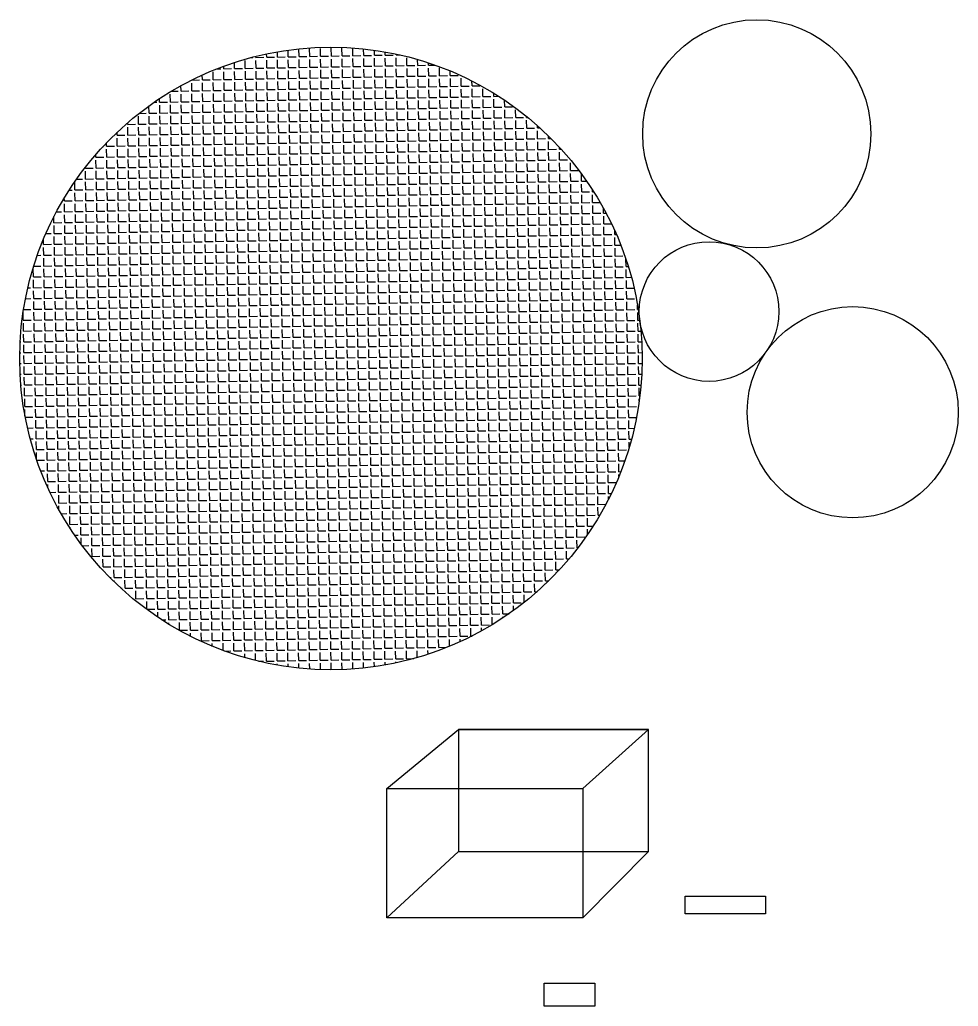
# Model space of a CAD drawing. Header units: centimetres. Extents: x 923 to 1531, y 2192 to 2831.
import ezdxf

# ---------------------------------------------------------------- set-up
doc = ezdxf.new("R2010")
doc.units = ezdxf.units.CM

msp = doc.modelspace()

# ---------------------------------------------------------------- hatches: boundary and pattern name
h = msp.add_hatch()
h.set_pattern_fill('ANGLE', color=256, angle=1)
h.set_pattern_definition([(1, (0, 0), (-0.121905, 6.983936), [5.08, -1.905]), (91, (0, 0), (-6.983936, -0.121905), [5.08, -1.905])])
h.paths.add_polyline_path([(1326.05, 2611.2, 1), (922.73, 2611.2, 1)])

# ---------------------------------------------------------------- linework, layer by layer
for p, q in [((1160.66, 2332.67), (1207.13, 2370.95)), ((1207.13, 2370.95), (1330.21, 2370.95)), ((1330.21, 2370.95), (1287.61, 2332.67)), ((1287.61, 2332.67), (1287.61, 2248.78)), ((1160.66, 2248.78), (1207.13, 2291.8)), ((1287.61, 2248.78), (1330.21, 2291.8))]:
    msp.add_line(p, q)
for points in [[(1207.13, 2291.8), (1330.21, 2291.8), (1330.21, 2370.95), (1207.13, 2370.95)], [(1160.66, 2332.67), (1287.61, 2332.67), (1287.61, 2248.78), (1160.66, 2248.78)], [(1353.88, 2262.98), (1405.95, 2262.98), (1405.95, 2251.36), (1353.88, 2251.36)], [(1262.65, 2206.63), (1295.35, 2206.63), (1295.35, 2191.57), (1262.65, 2191.57)]]:
    msp.add_lwpolyline(points, close=True)
for centre, radius in [((1400.33, 2756.7), 73.93), ((1124.39, 2611.2), 201.66), ((1369.42, 2641.59), 45.25), ((1462.5, 2576.35), 68.41)]:
    msp.add_circle(centre, radius)

doc.saveas('drawing.dxf')
